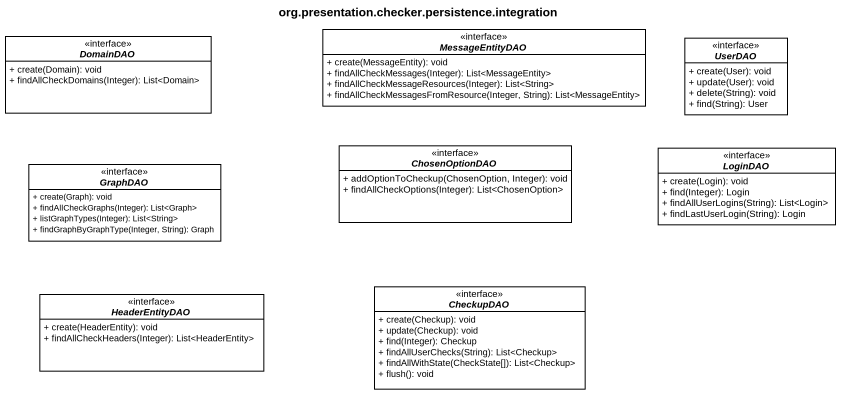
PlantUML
@startuml
title org.presentation.checker.persistence.integration
hide circle
hide empty members
skinparam classAttributeIconSize 0
interface DomainDAO <<interface>> {
  + create(Domain): void
  + findAllCheckDomains(Integer): List<Domain>
}
interface MessageEntityDAO <<interface>> {
  + create(MessageEntity): void
  + findAllCheckMessages(Integer): List<MessageEntity>
  + findAllCheckMessageResources(Integer): List<String>
  + findAllCheckMessagesFromResource(Integer, String): List<MessageEntity>
}
interface UserDAO <<interface>> {
  + create(User): void
  + update(User): void
  + delete(String): void
  + find(String): User
}
interface GraphDAO <<interface>> {
  + create(Graph): void
  + findAllCheckGraphs(Integer): List<Graph>
  + listGraphTypes(Integer): List<String>
  + findGraphByGraphType(Integer, String): Graph
}
interface ChosenOptionDAO <<interface>> {
  + addOptionToCheckup(ChosenOption, Integer): void
  + findAllCheckOptions(Integer): List<ChosenOption>
}
interface LoginDAO <<interface>> {
  + create(Login): void
  + find(Integer): Login
  + findAllUserLogins(String): List<Login>
  + findLastUserLogin(String): Login
}
interface HeaderEntityDAO <<interface>> {
  + create(HeaderEntity): void
  + findAllCheckHeaders(Integer): List<HeaderEntity>
}
interface CheckupDAO <<interface>> {
  + create(Checkup): void
  + update(Checkup): void
  + find(Integer): Checkup
  + findAllUserChecks(String): List<Checkup>
  + findAllWithState(CheckState[]): List<Checkup>
  + flush(): void
}
@enduml
